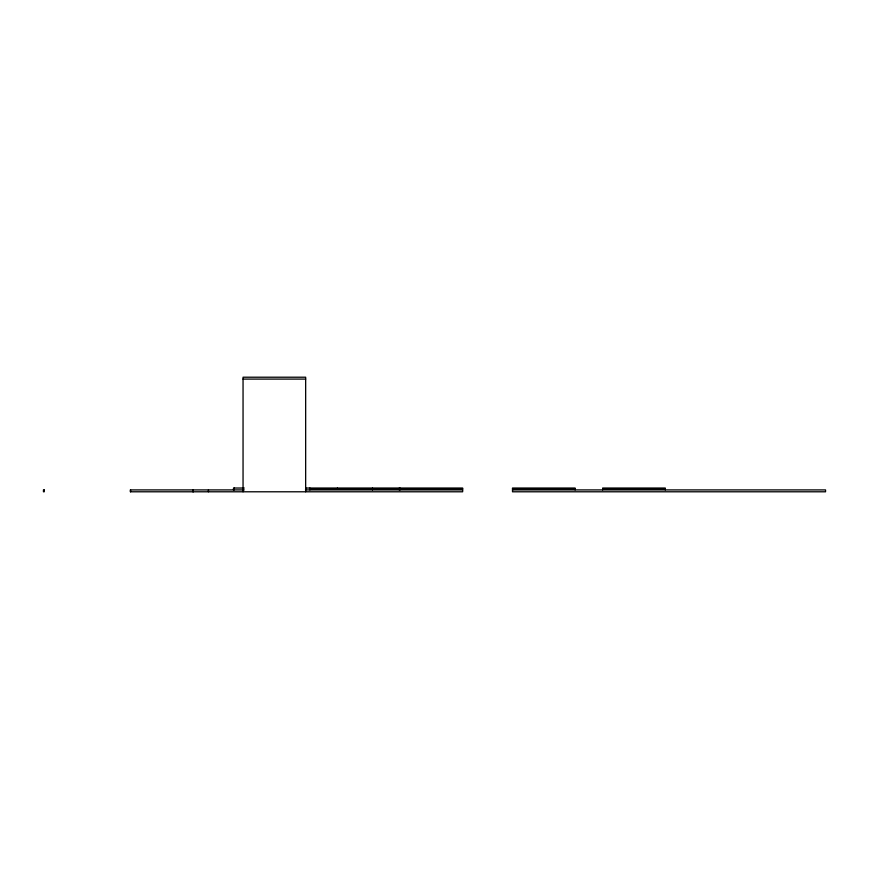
<?xml version="1.0" encoding="UTF-8"?>
<svg xmlns="http://www.w3.org/2000/svg" width="869" height="869" viewBox="0 0 869 869"><rect width="100%" height="100%" fill="white"/><g stroke="black" fill="none" stroke-linecap="round" stroke-linejoin="round"><path stroke-width="1.3" d="M243.048 379.09L305.66 379.09M244.265 488.03L233.5 488.03L233.5 489.91M306.04 488.03L462.645 488.03L462.645 491.789L130.393 491.789L130.393 489.91L244.265 489.91M309.885 488.66L462.645 488.66M512.504 488.66L575.115 488.66M602.662 488.66L665.274 488.66M305.443 489.91L462.645 489.91M512.504 489.91L825.55 489.91L825.55 491.789L512.504 491.789L512.504 488.03L575.115 488.03L575.115 489.91M665.274 489.91L665.274 488.03L602.662 488.03L602.662 489.91M400.033 488.03L400.033 489.91M399.284 488.03L399.284 489.91M372.486 488.03L372.486 489.91M337.433 488.03L337.433 488.66M309.885 488.03L309.885 489.91M305.66 491.789L305.66 377.211L243.048 377.211L243.048 491.789M234.25 488.03L234.25 489.91M208.43 489.91L208.43 491.789M193.157 489.91L193.157 491.789M193.005 489.91L193.005 491.789M130.546 489.91L130.546 491.789M44.2 489.91L43.45 489.91L43.45 491.789L44.2 491.789L44.2 489.91"/></g></svg>
